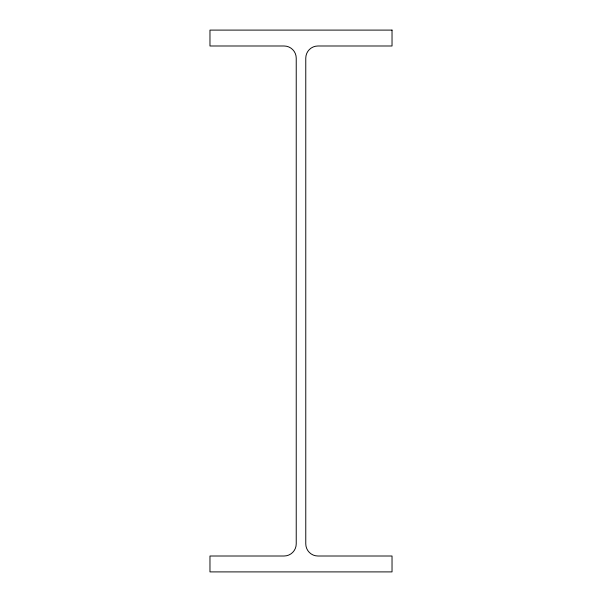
<?xml version="1.0" encoding="UTF-8"?>
<svg xmlns="http://www.w3.org/2000/svg" width="602" height="602" viewBox="0 0 602 602"><rect width="100%" height="100%" fill="white"/><g stroke="black" fill="none" stroke-linecap="round" stroke-linejoin="round"><path stroke-width="0.9" d="M392.03 30.1L209.97 30.1L209.97 45.993L284.061 45.993A12.168 12.168 0 0 1 296.229 58.161L296.229 543.839A12.168 12.168 0 0 1 284.061 556.007L209.97 556.007L209.97 571.9L392.03 571.9L392.03 556.007L317.939 556.007A12.168 12.168 0 0 1 305.771 543.839L305.771 58.161A12.168 12.168 0 0 1 317.939 45.993L392.03 45.993L392.03 30.1"/></g></svg>
